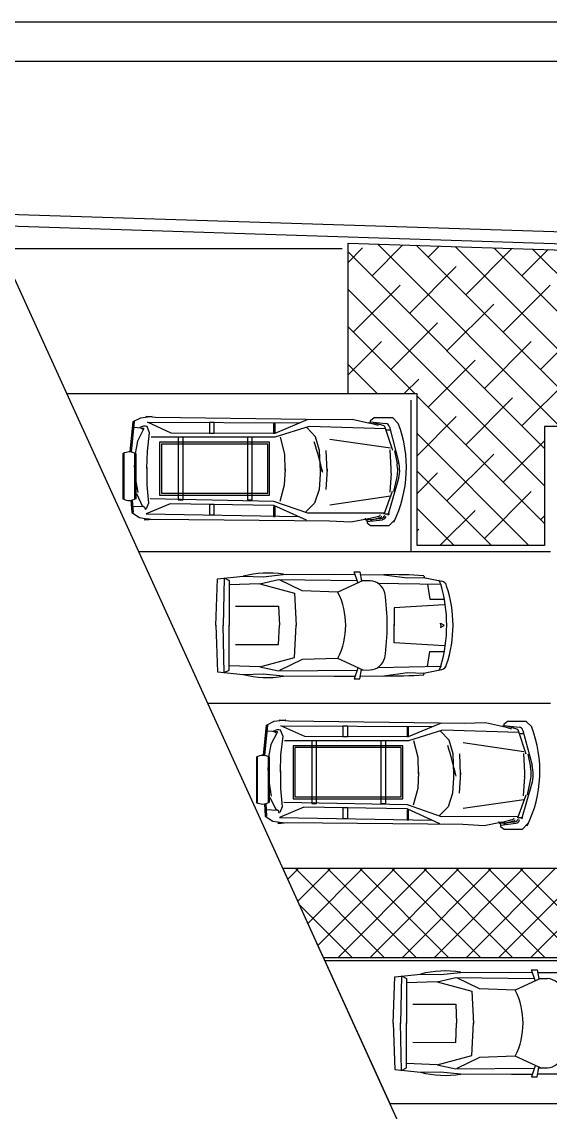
# Model space of a CAD drawing. Header units: millimetres. Extents: x 61345 to 69644, y 9491 to 29385.
# Drawn here: x 63074 to 63946, y 17962 to 19761 of the extents above; entities that cross this region are included whole.
import ezdxf

# ---------------------------------------------------------------- set-up
doc = ezdxf.new("R2010")
doc.units = ezdxf.units.MM
doc.layers.add('Plan Archi', color=8, linetype='Continuous')

msp = doc.modelspace()

# ---------------------------------------------------------------- linework, layer by layer
msp.add_lwpolyline([(68315.8, 19761.3), (68315.8, 15770.3), (62725.8, 15770.3), (62725.8, 19761.3)], close=True)
msp.add_lwpolyline([(62790.8, 16151.3), (62790.8, 19696.3), (68250.8, 19696.3), (68250.8, 16151.3)])
at = {"layer": 'Plan Archi', "color": 0}
for p, q in [((63012.3, 19445.2), (64427.4, 16340.9)), ((63012.3, 19445.2), (65324.3, 19371.4)), ((65304.8, 19352), (63021.5, 19424.9))]:
    msp.add_line(p, q, dxfattribs=at)
at = {"layer": 'Plan Archi'}
for p, q in [((63612.6, 19147.3), (63612.6, 19396)), ((63612.6, 19396), (65295, 19342.3)), ((63652.2, 19342), (63703.3, 19393.2)), ((63661.6, 19394.5), (63962.5, 19093.6)), ((63725.5, 19392.4), (64024.4, 19093.6)), ((63038.8, 19387.3), (63602.7, 19387.3)), ((63612.6, 19364.3), (63636.7, 19388.4)), ((63612.6, 19381.6), (63936.8, 19057.4)), ((63745, 19373), (63763.3, 19391.2)), ((63789.5, 19390.4), (64086.3, 19093.6)), ((63806.9, 19311.1), (63883.2, 19387.4)), ((63853.4, 19388.4), (64148.1, 19093.6)), ((63899.7, 19342), (63943.1, 19385.5)), ((63917.3, 19386.3), (64210, 19093.6)), ((63714.1, 19280.2), (63791.4, 19357.5)), ((63612.6, 19319.7), (63936.8, 18995.6)), ((63621.3, 19249.2), (63698.6, 19326.6)), ((63868.8, 19249.2), (63946.1, 19326.6)), ((63775.9, 19218.3), (63853.3, 19295.6)), ((63612.6, 19257.9), (63723.2, 19147.3)), ((63683.1, 19187.4), (63760.5, 19264.7)), ((63930.6, 19187.4), (64008, 19264.7)), ((63612.6, 19178.7), (63667.7, 19233.8)), ((63837.8, 19156.4), (63915.2, 19233.8)), ((63612.6, 19196), (63661.3, 19147.3)), ((63745, 19125.5), (63822.3, 19202.8)), ((63704.9, 19147.3), (63729.5, 19171.9)), ((63899.7, 19094.6), (63977, 19171.9)), ((63612.6, 19147.3), (63148.1, 19147.3)), ((63726.6, 19147.3), (63612.6, 19147.3)), ((63726.6, 18897.3), (63726.6, 19147.3)), ((63726.6, 19143.9), (63936.8, 18933.7)), ((63806.9, 19063.6), (63884.2, 19141)), ((63716.6, 18887.3), (63716.6, 19137.3)), ((63257.7, 19101.8), (63270.4, 19108.1)), ((63270.4, 19108.1), (63289.3, 19110.5)), ((63278.6, 19110.7), (63294.4, 19108.9)), ((63294.4, 19108.9), (63584.2, 19104.9)), ((63546.2, 19105.1), (63491.6, 19082.2)), ((63584.2, 19104.9), (63619.4, 19105.9)), ((63619.4, 19105.9), (63648.8, 19099.3)), ((63649.8, 19103.7), (63655.5, 19108.2)), ((63655.5, 19108.2), (63685.9, 19108.2)), ((63685.9, 19108.2), (63695.5, 19098.6)), ((63726.6, 19045.2), (63791.4, 19110)), ((63252.7, 19051.6), (63257.7, 19101.8)), ((63254.9, 19051.3), (63260, 19101.6)), ((63275.6, 19090.5), (63259.4, 19091.7)), ((63275.6, 19090.5), (63264.8, 19069.5)), ((63268.8, 19091.8), (63274.6, 19088.6)), ((63284.9, 19083.1), (63280.9, 19093.5)), ((63281.2, 19100.6), (63532.9, 19099.5)), ((63320.8, 19082.7), (63281.2, 19100.6)), ((63383.7, 19100.3), (63383.7, 19082.8)), ((63391.6, 19100.3), (63383.7, 19100.3)), ((63391.6, 19082.8), (63391.6, 19100.3)), ((63489.7, 19098.6), (63489.7, 19082.8)), ((63492, 19098.6), (63489.7, 19098.6)), ((63548.3, 19093.5), (63491.8, 19075.8)), ((63492, 19082.8), (63492, 19098.6)), ((63559, 19076.7), (63544.5, 19092.1)), ((63674.2, 19089.7), (63548.3, 19093.5)), ((63662.8, 19095.3), (63646.9, 19099.9)), ((63648.9, 19098.7), (63649.6, 19101.4)), ((63649.6, 19101.4), (63674.9, 19098.4)), ((63649.8, 19100.3), (63649.8, 19103.7)), ((63670.7, 19095.3), (63654.8, 19099.9)), ((63686.6, 19053.9), (63673.9, 19092.1)), ((63675.7, 19087.9), (63682.5, 19087.9)), ((63681.1, 19093), (63696, 19035.4)), ((64948.4, 19093.7), (63936.8, 19093.6)), ((63936.8, 19093.6), (63936.8, 18897.3)), ((63264.8, 19069.5), (63260.9, 19048.9)), ((63281.2, 19052.9), (63284.9, 19083.1)), ((63491.8, 19075.8), (63287.5, 19075.8)), ((63491.6, 19082.2), (63320.8, 19082.7)), ((63332.2, 19076), (63332.2, 18972.6)), ((63340.1, 19076), (63332.2, 19076)), ((63340.1, 18972.6), (63340.1, 19076)), ((63383.7, 19082.8), (63391.6, 19082.8)), ((63446.6, 19076), (63446.6, 18972.6)), ((63454.5, 19076), (63446.6, 19076)), ((63454.5, 18972.6), (63454.5, 19076)), ((63489.7, 19082.8), (63492, 19082.8)), ((63508, 19048.1), (63501.2, 19075.8)), ((63565.7, 19054.1), (63559, 19076.7)), ((63682.7, 19057.7), (63582.3, 19072.3)), ((63726.6, 19082), (63911.3, 18897.3)), ((63868.8, 19001.7), (63936.8, 19069.8)), ((63280.4, 19024.2), (63281.2, 19052.9)), ((63301.4, 19067.6), (63301.4, 18980.3)), ((63482.9, 19067.6), (63301.4, 19067.6)), ((63304.5, 19064.6), (63304.5, 18983.4)), ((63479.9, 19064.6), (63304.5, 19064.6)), ((63479.9, 18983.4), (63479.9, 19064.6)), ((63482.9, 18980.3), (63482.9, 19067.6)), ((63567.1, 19020.2), (63565.7, 19054.1)), ((63578.1, 19020.2), (63576.7, 19054.1)), ((63683.9, 19023.7), (63682.4, 19055)), ((63689.3, 19053.6), (63693.5, 19032.3)), ((63240.8, 19048.7), (63240.8, 18974.5)), ((63242.4, 19048.7), (63242.4, 18974.5)), ((63260.9, 19048.9), (63259.7, 19026.7)), ((63260.2, 19048.7), (63260.2, 18974.5)), ((63262, 19009.5), (63261.3, 19036.1)), ((63262.1, 19048.7), (63262.1, 18974.5)), ((63508.7, 19021.4), (63508, 19048.1)), ((63775.9, 18970.8), (63853.3, 19048.1)), ((63280.4, 19026), (63280.4, 18997.3)), ((63508.8, 19023.9), (63507.3, 18997.1)), ((63567.1, 19023.4), (63564.8, 18989.5)), ((63578.1, 19023.4), (63575.7, 18989.5)), ((63683.8, 19016.5), (63681.5, 18985.3)), ((63726.6, 19020.2), (63849.5, 18897.3)), ((63726.6, 18983.3), (63760.5, 19017.2)), ((63265.9, 18984.6), (63261.9, 19009.5)), ((63280.4, 18997.3), (63283.3, 18967)), ((63507.3, 18997.1), (63499.7, 18969.7)), ((63679.1, 18947.4), (63695.6, 19004.5)), ((63688.3, 18986.6), (63693.2, 19007.7)), ((63273.8, 18961.1), (63263.6, 18982.3)), ((63301.4, 18980.3), (63482.9, 18980.3)), ((63304.5, 18983.4), (63479.9, 18983.4)), ((63564.8, 18989.5), (63557.4, 18967.1)), ((63682.7, 18978.7), (63582.3, 18964.1)), ((63685.7, 18986.3), (63671.9, 18948.4)), ((63837.8, 18908.9), (63915.2, 18986.3)), ((63254.2, 18971.7), (63255.6, 18951.7)), ((63256.4, 18972.2), (63257.9, 18951.8)), ((63273.8, 18961.1), (63257.5, 18961.8)), ((63277.7, 18959.7), (63272.9, 18963)), ((63319.1, 18966.3), (63279.1, 18949.6)), ((63283.3, 18967), (63279.3, 18957.7)), ((63490.3, 18970), (63286.1, 18974.2)), ((63489.9, 18963.5), (63319.1, 18966.3)), ((63332.2, 18972.6), (63340.1, 18972.6)), ((63383.7, 18965.1), (63383.7, 18947.7)), ((63391.6, 18965.1), (63383.7, 18965.1)), ((63391.6, 18947.7), (63391.6, 18965.1)), ((63446.6, 18972.6), (63454.5, 18972.6)), ((63489.7, 18961.2), (63489.7, 18945.4)), ((63492, 18961.2), (63489.7, 18961.2)), ((63543.9, 18939.1), (63489.9, 18963.5)), ((63546.3, 18950.7), (63490.3, 18970)), ((63492, 18945.4), (63492, 18961.2)), ((63557.4, 18967.1), (63542.5, 18952.1)), ((63255.6, 18951.7), (63268.1, 18943.3)), ((63268.1, 18943.3), (63286.9, 18940.3)), ((63279, 18957.6), (63279, 18957.6)), ((63279.1, 18949.6), (63530.7, 18945.1)), ((63383.7, 18947.7), (63391.6, 18947.7)), ((63489.7, 18945.4), (63492, 18945.4)), ((63672.2, 18950.9), (63546.3, 18950.7)), ((63617, 18936.3), (63646.5, 18942)), ((63641, 18942.6), (63641.7, 18939.9)), ((63641.7, 18939.9), (63667, 18942.1)), ((63662.9, 18945.4), (63646.9, 18941.2)), ((63665, 18943.1), (63649.1, 18938.4)), ((63674.1, 18949.3), (63680.8, 18949.3)), ((63726.6, 18958.3), (63787.6, 18897.3)), ((63764.3, 18897.3), (63822.3, 18955.3)), ((63930.6, 18939.9), (63936.8, 18946.1)), ((63276.2, 18939.6), (63292, 18940.9)), ((63292, 18940.9), (63581.9, 18938.2)), ((63581.9, 18938.2), (63617, 18936.3)), ((63643.2, 18939.7), (63643.9, 18937)), ((63643.9, 18937), (63669.3, 18939.9)), ((63644.2, 18938.1), (63644.2, 18934.7)), ((63644.2, 18934.7), (63649.8, 18930.2)), ((63649.8, 18930.2), (63680.3, 18930.2)), ((63680.3, 18930.2), (63689.8, 18939.8)), ((63726.6, 18921.5), (63729.5, 18924.4)), ((63936.8, 18897.3), (63726.6, 18897.3)), ((63266.6, 18887.3), (63946.8, 18887.3)), ((63628.6, 18836.1), (63622.6, 18853.9)), ((63622.6, 18853.9), (63631.9, 18853.9)), ((63631.9, 18853.9), (63634.8, 18838.7)), ((63394.1, 18765.5), (63397.3, 18842.2)), ((63397.3, 18842.2), (63439.3, 18846.6)), ((63408.3, 18844), (63406.3, 18765.2)), ((63408, 18843.8), (63416.4, 18839.5)), ((63416.4, 18839.5), (63416.4, 18765.3)), ((63467.2, 18834.2), (63416.4, 18832.4)), ((63439.3, 18846.6), (63472.7, 18845.8)), ((63467.2, 18834.2), (63497.7, 18841)), ((63467.2, 18834.2), (63524.3, 18818.8)), ((63472.7, 18845.8), (63505.5, 18849.2)), ((63497.7, 18841), (63627.4, 18839.6)), ((63536.8, 18822.3), (63499.5, 18840.4)), ((63505.5, 18849.2), (63589.6, 18849.8)), ((63589.6, 18849.8), (63624.1, 18849.5)), ((63637.7, 18839.5), (63595.7, 18820.3)), ((63632.8, 18849.4), (63671.7, 18849.1)), ((63634.7, 18839.5), (63649.4, 18839.3)), ((63661.4, 18835.4), (63765.9, 18833.4)), ((63671.7, 18849.1), (63711, 18843.7)), ((63711, 18843.7), (63737.2, 18844.7)), ((63737.2, 18844.7), (63767.3, 18838.7)), ((63737.6, 18847), (63738.7, 18843.6)), ((63765.9, 18833.4), (63762.5, 18840.2)), ((63524.3, 18818.8), (63526.8, 18765.3)), ((63595.7, 18820.3), (63536.8, 18822.3)), ((63743.8, 18833.4), (63747.8, 18808.8)), ((63771.5, 18799.4), (63688.6, 18794.7)), ((63747.8, 18808.8), (63770, 18808.8)), ((63427, 18797.2), (63498, 18797.4)), ((63498, 18797.4), (63499.2, 18765.6)), ((63688.6, 18794.7), (63688.8, 18764.6)), ((63394.1, 18765.8), (63397.3, 18689.1)), ((63408.3, 18687.3), (63406.3, 18766.1)), ((63416.4, 18691.9), (63416.4, 18766)), ((63498, 18733.9), (63499.2, 18765.8)), ((63524.3, 18712.6), (63526.8, 18766)), ((63688.6, 18736.6), (63688.8, 18766.7)), ((63766, 18765.9), (63765.3, 18769.2)), ((63765.3, 18769.2), (63771.1, 18766.1)), ((63766, 18765.4), (63765.3, 18762.1)), ((63765.3, 18762.1), (63771.1, 18765.2)), ((63427, 18734.1), (63498, 18733.9)), ((63771.5, 18731.9), (63688.6, 18736.6)), ((63467.2, 18697.2), (63524.3, 18712.6)), ((63536.8, 18709), (63499.5, 18691)), ((63595.7, 18711), (63536.8, 18709)), ((63637.7, 18691.9), (63595.7, 18711)), ((63743.8, 18697.9), (63747.8, 18722.5)), ((63747.8, 18722.5), (63770, 18722.5)), ((63408, 18687.6), (63416.4, 18691.9)), ((63467.2, 18697.2), (63416.4, 18698.9)), ((63467.2, 18697.2), (63497.7, 18690.4)), ((63497.7, 18690.4), (63627.4, 18691.8)), ((63628.6, 18695.2), (63622.6, 18677.4)), ((63631.9, 18677.4), (63634.8, 18692.6)), ((63634.7, 18691.8), (63649.4, 18692)), ((63661.4, 18696), (63765.9, 18698)), ((63737.2, 18686.6), (63767.3, 18692.6)), ((63765.9, 18698), (63762.5, 18691.1)), ((63397.3, 18689.1), (63439.3, 18684.7)), ((63439.3, 18684.7), (63472.7, 18685.5)), ((63472.7, 18685.5), (63505.5, 18682.1)), ((63505.5, 18682.1), (63589.6, 18681.6)), ((63589.6, 18681.6), (63624.1, 18681.8)), ((63622.6, 18677.4), (63631.9, 18677.4)), ((63632.8, 18681.9), (63671.7, 18682.2)), ((63671.7, 18682.2), (63711, 18687.6)), ((63711, 18687.6), (63737.2, 18686.6)), ((63737.6, 18684.3), (63738.7, 18687.7)), ((63380.6, 18637.3), (63946.8, 18637.3)), ((63473.1, 18550.8), (63478.1, 18601)), ((63475.3, 18550.6), (63480.4, 18600.9)), ((63478.1, 18601), (63490.8, 18607.4)), ((63490.8, 18607.4), (63509.6, 18609.8)), ((63499, 18609.9), (63514.8, 18608.2)), ((63514.8, 18608.2), (63804.6, 18604.1)), ((63766.6, 18604.3), (63712, 18581.4)), ((63804.6, 18604.1), (63839.8, 18605.1)), ((63839.8, 18605.1), (63869.1, 18598.6)), ((63869.3, 18597.9), (63870, 18600.6)), ((63870, 18600.6), (63895.3, 18597.7)), ((63870.2, 18602.9), (63875.8, 18607.4)), ((63870.2, 18599.5), (63870.2, 18602.9)), ((63875.8, 18607.4), (63906.3, 18607.4)), ((63906.3, 18607.4), (63915.9, 18597.9)), ((63496, 18589.7), (63479.8, 18590.9)), ((63496, 18589.7), (63485.2, 18568.8)), ((63489.2, 18591), (63495, 18587.8)), ((63505.3, 18582.3), (63501.3, 18592.8)), ((63501.6, 18599.9), (63753.3, 18598.8)), ((63541.2, 18582), (63501.6, 18599.9)), ((63501.6, 18552.1), (63505.3, 18582.3)), ((63604.1, 18599.5), (63604.1, 18582.1)), ((63612, 18599.5), (63604.1, 18599.5)), ((63604.1, 18582.1), (63612, 18582.1)), ((63612, 18582.1), (63612, 18599.5)), ((63710.1, 18597.9), (63710.1, 18582.1)), ((63712.3, 18597.9), (63710.1, 18597.9)), ((63710.1, 18582.1), (63712.3, 18582.1)), ((63768.7, 18592.7), (63712.2, 18575)), ((63712.3, 18582.1), (63712.3, 18597.9)), ((63779.4, 18575.9), (63764.9, 18591.4)), ((63894.5, 18589), (63768.7, 18592.7)), ((63883.2, 18594.5), (63867.2, 18599.2)), ((63891.1, 18594.5), (63875.1, 18599.2)), ((63907, 18553.2), (63894.3, 18591.4)), ((63896.1, 18587.2), (63902.9, 18587.2)), ((63901.5, 18592.3), (63916.4, 18534.7)), ((63485.2, 18568.8), (63481.3, 18548.1)), ((63712.2, 18575), (63507.9, 18575)), ((63521.8, 18566.9), (63521.8, 18479.6)), ((63703.3, 18566.9), (63521.8, 18566.9)), ((63712, 18581.4), (63541.2, 18582)), ((63552.6, 18575.2), (63552.6, 18471.8)), ((63560.5, 18575.2), (63552.6, 18575.2)), ((63560.5, 18471.8), (63560.5, 18575.2)), ((63667, 18575.2), (63667, 18471.8)), ((63674.9, 18575.2), (63667, 18575.2)), ((63674.9, 18471.8), (63674.9, 18575.2)), ((63703.3, 18479.6), (63703.3, 18566.9)), ((63728.4, 18547.4), (63721.5, 18575)), ((63786.1, 18553.4), (63779.4, 18575.9)), ((63903.1, 18557), (63802.7, 18571.6)), ((63461.2, 18547.9), (63461.2, 18473.8)), ((63462.8, 18547.9), (63462.8, 18473.8)), ((63481.3, 18548.1), (63480.1, 18525.9)), ((63480.5, 18547.9), (63480.5, 18473.8)), ((63482.5, 18547.9), (63482.5, 18473.8)), ((63500.8, 18523.4), (63501.6, 18552.1)), ((63524.8, 18563.8), (63524.8, 18482.6)), ((63700.3, 18563.8), (63524.8, 18563.8)), ((63700.3, 18482.6), (63700.3, 18563.8)), ((63729.1, 18520.6), (63728.4, 18547.4)), ((63787.5, 18519.5), (63786.1, 18553.4)), ((63798.4, 18519.5), (63797, 18553.4)), ((63904.3, 18523), (63902.8, 18554.3)), ((63909.6, 18552.8), (63913.9, 18531.5)), ((63482.4, 18508.7), (63481.6, 18535.4)), ((63500.8, 18525.3), (63500.8, 18496.5)), ((63729.1, 18523.1), (63727.7, 18496.4)), ((63787.5, 18522.6), (63785.2, 18488.7)), ((63798.5, 18522.6), (63796.1, 18488.7)), ((63904.2, 18515.8), (63901.8, 18484.5)), ((63486.3, 18483.8), (63482.3, 18508.7)), ((63500.8, 18496.5), (63503.7, 18466.2)), ((63727.7, 18496.4), (63720, 18468.9)), ((63899.4, 18446.6), (63916, 18503.7)), ((63908.7, 18485.8), (63913.5, 18507)), ((63494.2, 18460.3), (63484, 18481.6)), ((63521.8, 18479.6), (63703.3, 18479.6)), ((63524.8, 18482.6), (63700.3, 18482.6)), ((63785.2, 18488.7), (63777.8, 18466.4)), ((63903.1, 18477.9), (63802.7, 18463.3)), ((63906.1, 18485.5), (63892.3, 18447.7)), ((63474.6, 18471), (63476, 18451)), ((63476.8, 18471.5), (63478.2, 18451)), ((63494.2, 18460.3), (63477.9, 18461)), ((63498.1, 18458.9), (63493.2, 18462.2)), ((63499.4, 18456.8), (63499.4, 18456.8)), ((63539.5, 18465.6), (63499.5, 18448.8)), ((63503.7, 18466.2), (63499.7, 18456.9)), ((63710.7, 18469.2), (63506.5, 18473.5)), ((63710.3, 18462.8), (63539.5, 18465.6)), ((63552.6, 18471.8), (63560.5, 18471.8)), ((63604.1, 18464.4), (63604.1, 18446.9)), ((63612, 18464.4), (63604.1, 18464.4)), ((63612, 18446.9), (63612, 18464.4)), ((63667, 18471.8), (63674.9, 18471.8)), ((63710.1, 18460.4), (63710.1, 18444.6)), ((63712.3, 18460.4), (63710.1, 18460.4)), ((63764.2, 18438.4), (63710.3, 18462.8)), ((63766.7, 18449.9), (63710.7, 18469.2)), ((63712.3, 18444.6), (63712.3, 18460.4)), ((63777.8, 18466.4), (63762.9, 18451.4)), ((63476, 18451), (63488.5, 18442.5)), ((63488.5, 18442.5), (63507.2, 18439.6)), ((63496.6, 18438.8), (63512.4, 18440.2)), ((63499.5, 18448.8), (63751.1, 18444.3)), ((63512.4, 18440.2), (63802.3, 18437.5)), ((63604.1, 18446.9), (63612, 18446.9)), ((63710.1, 18444.6), (63712.3, 18444.6)), ((63892.6, 18450.1), (63766.7, 18449.9)), ((63837.4, 18435.5), (63866.9, 18441.2)), ((63861.4, 18441.9), (63862, 18439.1)), ((63862, 18439.1), (63887.4, 18441.4)), ((63863.6, 18438.9), (63864.3, 18436.2)), ((63864.3, 18436.2), (63889.6, 18439.2)), ((63883.3, 18444.6), (63867.2, 18440.4)), ((63885.4, 18442.3), (63869.5, 18437.7)), ((63894.4, 18448.6), (63901.2, 18448.6)), ((63900.6, 18429.4), (63910.2, 18439)), ((63802.3, 18437.5), (63837.4, 18435.5)), ((63864.6, 18437.3), (63864.6, 18433.9)), ((63864.6, 18433.9), (63870.2, 18429.4)), ((63870.2, 18429.4), (63900.6, 18429.4)), ((63572, 18217.3), (63504.8, 18364.8)), ((63504.8, 18364.8), (64307.9, 18364.8)), ((63531.1, 18364.8), (63513, 18346.7)), ((63525.2, 18364.8), (63672.7, 18217.3)), ((63584.1, 18364.8), (63529.6, 18310.3)), ((63637.1, 18364.8), (63546.2, 18273.9)), ((63690.2, 18364.8), (63562.8, 18237.5)), ((63578.3, 18364.8), (63725.8, 18217.3)), ((63743.2, 18364.8), (63595.7, 18217.3)), ((63631.3, 18364.8), (63778.8, 18217.3)), ((63796.2, 18364.8), (63648.7, 18217.3)), ((63684.3, 18364.8), (63831.8, 18217.3)), ((63849.3, 18364.8), (63701.8, 18217.3)), ((63737.4, 18364.8), (63884.9, 18217.3)), ((63902.3, 18364.8), (63754.8, 18217.3)), ((63790.4, 18364.8), (63937.9, 18217.3)), ((63955.3, 18364.8), (63807.8, 18217.3)), ((63843.4, 18364.8), (63990.9, 18217.3)), ((64008.4, 18364.8), (63860.9, 18217.3)), ((63896.5, 18364.8), (64044, 18217.3)), ((64061.4, 18364.8), (63913.9, 18217.3)), ((63532.1, 18304.9), (63619.7, 18217.3)), ((64307.9, 18217.3), (63572, 18217.3)), ((64186.6, 18212.3), (63574.3, 18212.3)), ((63574.3, 18212.3), (63681.6, 17977)), ((63690.1, 18185.8), (63732, 18190.2)), ((63701.1, 18187.6), (63699.1, 18108.8)), ((63700.7, 18187.3), (63709.2, 18183)), ((63732, 18190.2), (63765.4, 18189.4)), ((63765.4, 18189.4), (63798.3, 18192.8)), ((63798.3, 18192.8), (63882.4, 18193.3)), ((63882.4, 18193.3), (63916.8, 18193.1)), ((63921.4, 18179.7), (63915.3, 18197.5)), ((63915.3, 18197.5), (63924.7, 18197.5)), ((63924.7, 18197.5), (63927.6, 18182.3)), ((63925.5, 18193), (63964.5, 18192.7)), ((63686.9, 18109.1), (63690.1, 18185.8)), ((63709.2, 18183), (63709.2, 18108.9)), ((63759.9, 18177.7), (63709.2, 18176)), ((63759.9, 18177.7), (63790.4, 18184.5)), ((63759.9, 18177.7), (63817, 18162.3)), ((63790.4, 18184.5), (63920.2, 18183.1)), ((63829.5, 18165.9), (63792.2, 18183.9)), ((63930.4, 18183), (63888.4, 18163.8)), ((63927.4, 18183.1), (63942.2, 18182.9)), ((63817, 18162.3), (63819.5, 18108.9)), ((63888.4, 18163.8), (63829.5, 18165.9)), ((63719.7, 18140.8), (63790.8, 18140.9)), ((63790.8, 18140.9), (63791.9, 18109.1)), ((63686.9, 18109.4), (63690.1, 18032.7)), ((63701.1, 18030.9), (63699.1, 18109.7)), ((63709.2, 18035.4), (63709.2, 18109.6)), ((63790.8, 18077.5), (63791.9, 18109.3)), ((63817, 18056.1), (63819.5, 18109.6)), ((63719.7, 18077.7), (63790.8, 18077.5)), ((63759.9, 18040.7), (63709.2, 18042.5)), ((63759.9, 18040.7), (63817, 18056.1)), ((63829.5, 18052.6), (63792.2, 18034.5)), ((63888.4, 18054.6), (63829.5, 18052.6)), ((63930.4, 18035.4), (63888.4, 18054.6)), ((63690.1, 18032.7), (63732, 18028.3)), ((63700.7, 18031.1), (63709.2, 18035.4)), ((63732, 18028.3), (63765.4, 18029.1)), ((63759.9, 18040.7), (63790.4, 18033.9)), ((63765.4, 18029.1), (63798.3, 18025.7)), ((63790.4, 18033.9), (63920.2, 18035.3)), ((63798.3, 18025.7), (63882.4, 18025.1)), ((63882.4, 18025.1), (63916.8, 18025.4)), ((63921.4, 18038.8), (63915.3, 18021)), ((63924.7, 18021), (63927.6, 18036.2)), ((63925.5, 18025.5), (63964.5, 18025.8)), ((63927.4, 18035.4), (63942.2, 18035.6)), ((63915.3, 18021), (63924.7, 18021)), ((63681.6, 17977), (64245.5, 17977)), ((63681.6, 17977), (64186.6, 17977))]:
    msp.add_line(p, q, dxfattribs=at)
for centre, radius, start, end in [((63284.3, 19132.9), 22.9, 255.7536, 282.6232), ((63276.8, 19079.5), 14.6, 73.6587, 122.9253), ((63669.3, 19090.6), 4.88, 18.4, 73.7032), ((63674, 19091.2), 7.32, 14.5279, 83.3792), ((63505.7, 19025.6), 203.3, 333.8006, 21.044), ((62949.2, 18872.4), 638.3, 13.1492, 17.8521), ((63251.4, 19031.2), 20.4, 57.0596, 121.2058), ((63426, 19035.5), 175.6, 174.2486, 174.7299), ((63428.7, 19035.5), 175.6, 174.2486, 174.7688), ((63636.1, 19020.8), 58.5, 347.0946, 11.2841), ((63639.4, 19020.8), 58.5, 343.8508, 14.5279), ((63625.5, 19021), 58.5, 355.6629, 2.7158), ((63251.4, 18992), 20.4, 238.7942, 302.9404), ((63278.4, 18958.6), 1.3, 124.1975, 313.4777), ((63661.7, 18950.1), 4.88, 284.6755, 339.9787), ((63663.7, 18947.8), 4.88, 286.2968, 341.6), ((63666.4, 18949.4), 7.32, 274.9996, 343.8508), ((63668.4, 18947.2), 7.32, 276.6208, 345.4721), ((63283.1, 18917.6), 23, 80.6031, 107.3792), ((63504.6, 18632.1), 22.9, 255.7536, 282.6232), ((63497.2, 18578.7), 14.6, 73.6587, 122.9253), ((63889.7, 18589.8), 4.88, 18.4, 73.7032), ((63894.4, 18590.4), 7.32, 14.5279, 83.3792), ((63726.1, 18524.8), 203.3, 333.8006, 21.044), ((63169.6, 18371.6), 638.3, 13.1492, 17.8521), ((63471.7, 18530.5), 20.4, 57.0596, 121.2058), ((63646.4, 18534.7), 175.6, 174.2486, 174.7299), ((63649.1, 18534.7), 175.6, 174.2486, 174.7688), ((63856.5, 18520.1), 58.5, 347.0946, 11.2841), ((63859.8, 18520), 58.5, 343.8508, 14.5279), ((63845.9, 18520.2), 58.5, 355.6629, 2.7158), ((63471.7, 18491.2), 20.4, 238.7942, 302.9404), ((63498.8, 18457.9), 1.3, 124.1975, 313.4777), ((63503.5, 18416.8), 23, 80.6031, 107.3792), ((63882.1, 18449.4), 4.88, 284.6755, 339.9787), ((63884.1, 18447), 4.88, 286.2968, 341.6), ((63886.8, 18448.7), 7.32, 274.9996, 343.8508), ((63888.8, 18446.5), 7.32, 276.6208, 345.4721)]:
    msp.add_arc(centre, radius, start, end, dxfattribs=at)
for centre, major_axis, start_param, end_param in [((63480.1, 18690.2), (114.3, 114.3), 0.624923, 1.040949), ((63647.8, 18813), (18.6, 18.6), -0.542308, 0.724143), ((63690.2, 18292.7), (393.5, 393.5), 0.699537, 0.818388), ((63765.3, 18828.7), (-7.18, 7.18), -2.197226, -0.98275), ((63487.6, 18765.7), (85.7, 85.7), -1.250085, -0.320712), ((63295.5, 18765.7), (269.9, 269.9), -0.926636, -0.644161), ((63530, 18765.7), (173.6, 173.6), -1.064858, -0.505938), ((63582.3, 18765.7), (144, 144), -1.108731, -0.462065), ((63647.8, 18718.3), (18.6, 18.6), -2.294939, -1.028488), ((63765.3, 18702.6), (-7.18, 7.18), 2.553547, 3.768022), ((63480.1, 18841.1), (114.3, 114.3), -2.611745, -2.195719), ((63690.2, 19238.6), (393.5, 393.5), -2.389185, -2.270333), ((63772.9, 18033.8), (114.3, 114.3), 0.624923, 1.040949), ((63940.6, 18156.6), (18.6, 18.6), -0.542308, 0.724143), ((63780.4, 18109.2), (85.7, 85.7), -1.250085, -0.320712), ((63940.6, 18061.8), (18.6, 18.6), -2.294939, -1.028488), ((63772.9, 18184.7), (114.3, 114.3), -2.611745, -2.195719)]:
    msp.add_ellipse(centre, major_axis=major_axis, ratio=1, start_param=start_param, end_param=end_param, dxfattribs=at)

doc.saveas('drawing.dxf')
